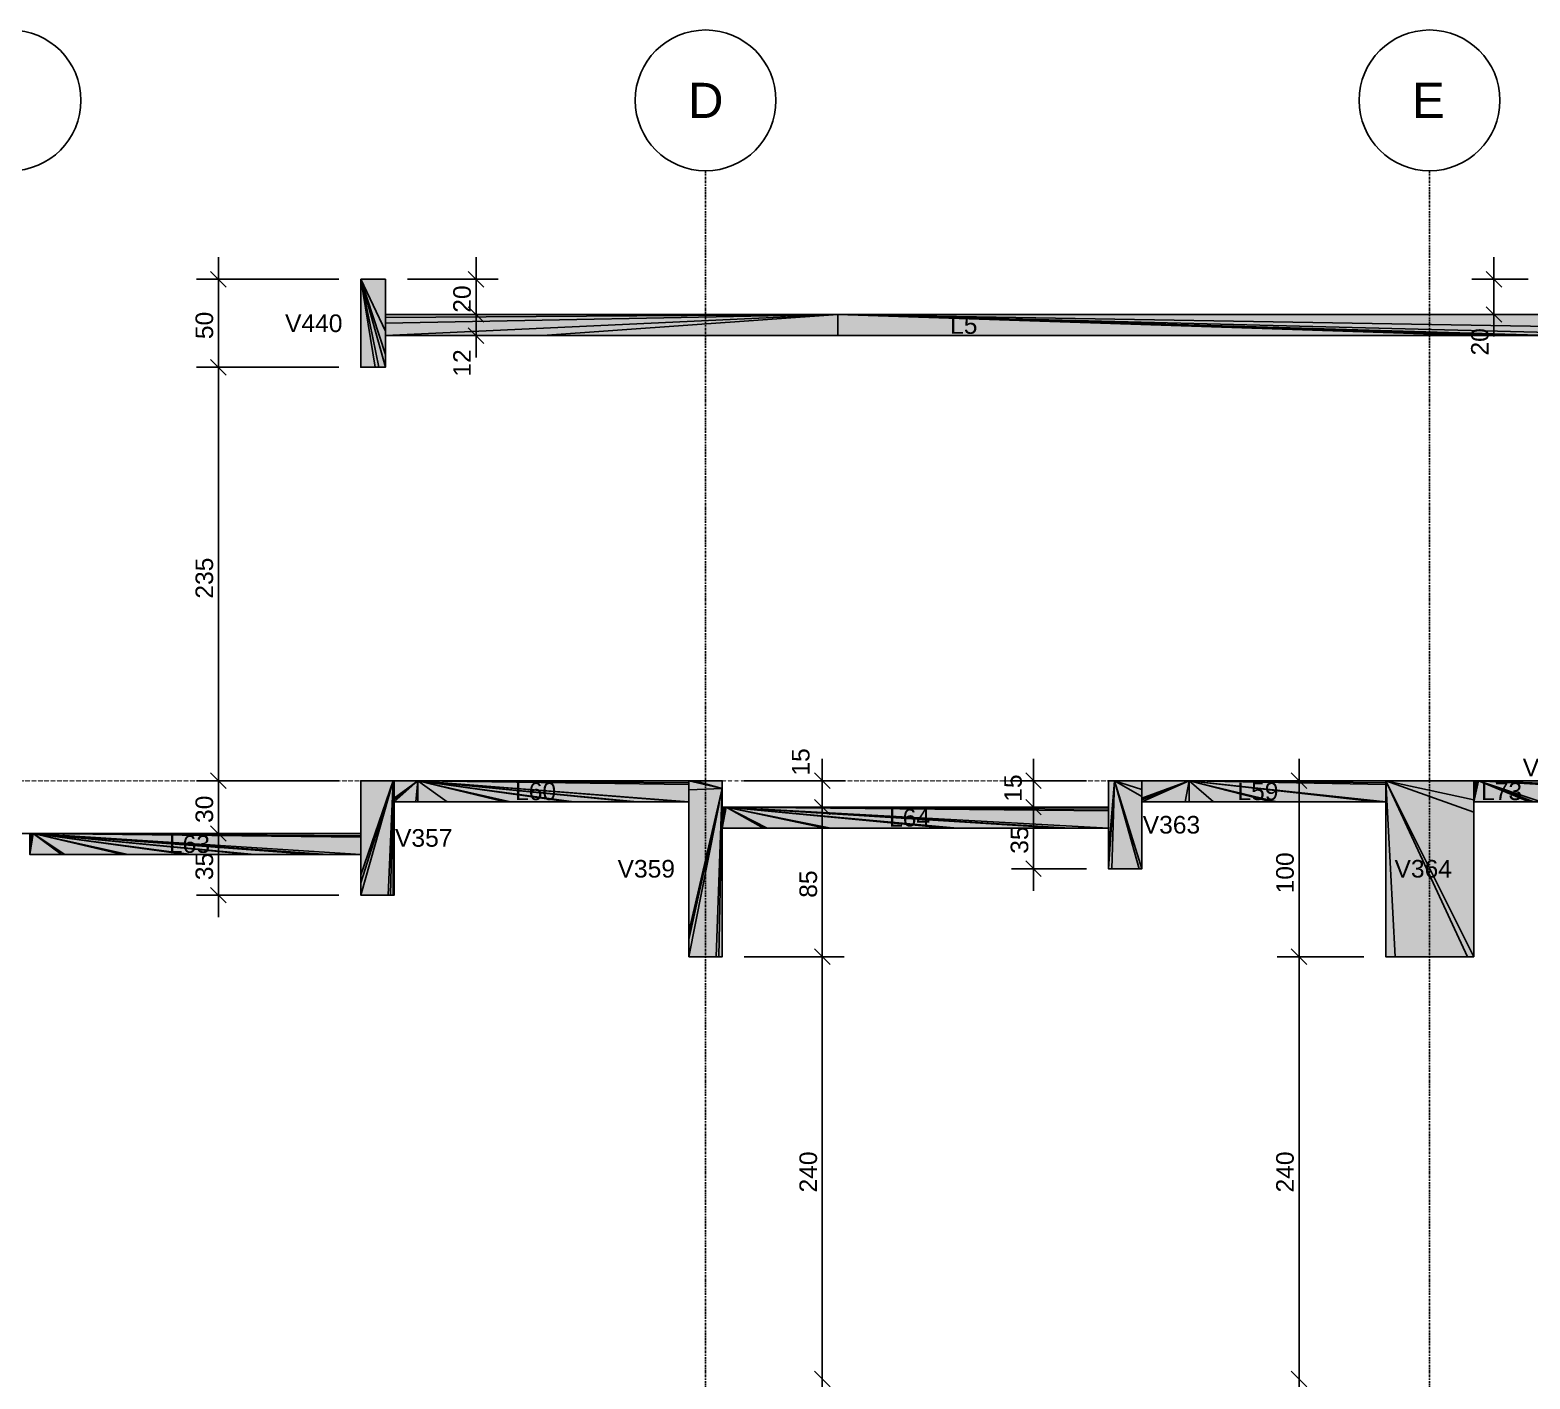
# Model space of a CAD drawing. Extents: x 37185 to 43130, y -8131 to -3926.
# Drawn here: x 41322 to 41891, y -5858 to -5347 of the extents above; entities that cross this region are included whole.
import ezdxf

# ---------------------------------------------------------------- set-up
doc = ezdxf.new("R2010")
doc.units = 0
doc.header["$MEASUREMENT"] = 0
doc.linetypes.add('ESTILO_TQS_0002', pattern=[0.4, 0.1, -0.3])
doc.linetypes.add('ESTILO_TQS_0004', pattern=[1.12, 0.5, -0.2, 0.01, -0.2, 0.01, -0.2])
for name, color, linetype in [('50', 5, 'CONTINUOUS'), ('51', 5, 'CONTINUOUS'), ('52', 3, 'CONTINUOUS'), ('67', 7, 'CONTINUOUS'), ('70', 160, 'CONTINUOUS'), ('74', 2, 'CONTINUOUS'), ('75', 9, 'CONTINUOUS'), ('96', 252, 'CONTINUOUS')]:
    doc.layers.add(name, color=color, linetype=linetype)
doc.styles.add('TQS_ARIAL', font='arial.ttf')

msp = doc.modelspace()

# ---------------------------------------------------------------- linework, layer by layer
at = {"layer": '50', "linetype": 'Continuous'}
for centre in [(41314.86, -5373.25), (41578.2, -5373.25), (41852.53, -5373.25)]:
    msp.add_circle(centre, 26.67, dxfattribs=at)
at = {"layer": '52', "linetype": 'Continuous'}
for points in [[(41447.53, -5441.03), (41447.53, -5474.36)], [(41456.86, -5441.03), (41447.53, -5441.03)], [(41456.86, -5454.36), (41456.86, -5441.03)], [(41898.2, -5454.36), (41628.37, -5454.36), (41456.86, -5454.36)], [(41456.86, -5474.36), (41456.86, -5469.54), (41456.86, -5462.36)], [(41456.86, -5462.36), (41516.35, -5462.36), (41628.37, -5462.36), (41869.47, -5462.36), (41881.13, -5462.36), (41881.33, -5462.36), (41881.72, -5462.36), (41898.2, -5462.36)], [(41447.53, -5474.36), (41453.05, -5474.36), (41454.4, -5474.36), (41456.86, -5474.36)], [(41584.53, -5631.03), (41574.12, -5631.03), (41573.12, -5631.03), (41571.86, -5631.03), (41469.15, -5631.03), (41460.2, -5631.03), (41459.87, -5631.03), (41447.53, -5631.03)], [(41447.53, -5631.03), (41447.53, -5651.03)], [(41584.53, -5641.03), (41584.53, -5633.96), (41584.53, -5631.03)], [(41907.53, -5631.03), (41894.86, -5631.03), (41871.05, -5631.03), (41869.26, -5631.03), (41835.93, -5631.03), (41761.49, -5631.03), (41743.53, -5631.03), (41733.12, -5631.03), (41730.86, -5631.03)], [(41730.86, -5631.03), (41730.86, -5641.03)], [(41460.2, -5674.37), (41460.2, -5639.03)], [(41460.2, -5639.03), (41468.37, -5639.03), (41469.15, -5639.03), (41480.23, -5639.03), (41502.14, -5639.03), (41504.25, -5639.03), (41526.17, -5639.03), (41528.27, -5639.03), (41550.19, -5639.03), (41552.29, -5639.03), (41570.15, -5639.03), (41571.86, -5639.03)], [(41571.86, -5639.03), (41571.86, -5688.3), (41571.86, -5689.97), (41571.86, -5691.2), (41571.86, -5697.7)], [(41730.86, -5641.03), (41586.03, -5641.03), (41584.53, -5641.03)], [(41743.53, -5664.37), (41743.53, -5639.03)], [(41743.53, -5639.03), (41759.92, -5639.03), (41761.49, -5639.03), (41770.66, -5639.03), (41792.57, -5639.03), (41794.68, -5639.03), (41832.31, -5639.03), (41835.93, -5639.03)], [(41835.93, -5639.03), (41835.93, -5697.7)], [(41869.26, -5697.7), (41869.26, -5642.92), (41869.26, -5639.03)], [(41869.26, -5639.03), (41890.22, -5639.03), (41892.04, -5639.03), (41894.86, -5639.03)], [(41584.53, -5697.7), (41584.53, -5649.03)], [(41584.53, -5649.03), (41600.1, -5649.03), (41601.59, -5649.03), (41623.51, -5649.03), (41625.61, -5649.03), (41669.44, -5649.03), (41673.66, -5649.03), (41712.6, -5649.03), (41716.35, -5649.03), (41730.86, -5649.03)], [(41730.86, -5649.03), (41730.86, -5658.42), (41730.86, -5661.06), (41730.86, -5664.37)], [(41447.53, -5651.03), (41323.35, -5651.03), (41322.2, -5651.03), (41298.86, -5651.03), (41067.2, -5651.03)], [(41322.2, -5659.03), (41334.2, -5659.03), (41335.36, -5659.03), (41357.27, -5659.03), (41359.38, -5659.03), (41381.29, -5659.03), (41383.4, -5659.03), (41405.31, -5659.03), (41407.42, -5659.03), (41429.33, -5659.03), (41431.44, -5659.03), (41434.77, -5659.03), (41435.1, -5659.03), (41447.53, -5659.03)], [(41447.53, -5659.03), (41447.53, -5666.64), (41447.53, -5669.76), (41447.53, -5674.37)], [(41730.86, -5664.37), (41732.12, -5664.37), (41742.53, -5664.37), (41743.53, -5664.37)], [(41447.53, -5674.37), (41457.94, -5674.37), (41458.85, -5674.37), (41459.84, -5674.37), (41459.87, -5674.37), (41460.2, -5674.37)], [(41571.86, -5697.7), (41582.27, -5697.7), (41583.27, -5697.7), (41584.53, -5697.7)], [(41835.93, -5697.7), (41839.54, -5697.7), (41866.93, -5697.7), (41869.26, -5697.7)]]:
    msp.add_lwpolyline(points, dxfattribs=at)
at = {"layer": '67', "linetype": 'ESTILO_TQS_0002'}
msp.add_line((40371.27, -5631.03), (42550.03, -5631.03), dxfattribs=at)
at = {"layer": '70', "linetype": 'ESTILO_TQS_0004'}
for p, q in [((41578.2, -5399.92), (41578.2, -6361.7)), ((41852.53, -5399.92), (41852.53, -6361.7))]:
    msp.add_line(p, q, dxfattribs=at)
at = {"layer": '75', "linetype": 'Continuous'}
for p, q in [((41393.59, -5432.7), (41393.59, -5482.7)), ((41491.24, -5432.7), (41491.24, -5462.7)), ((41876.93, -5432.7), (41876.93, -5462.7)), ((41390.64, -5438.09), (41396.53, -5443.98)), ((41488.3, -5438.09), (41494.19, -5443.98)), ((41873.99, -5438.09), (41879.88, -5443.98)), ((41439.2, -5441.03), (41385.25, -5441.03)), ((41447.53, -5441.03), (41447.53, -5441.03)), ((41456.86, -5441.03), (41456.86, -5441.03)), ((41465.2, -5441.03), (41499.58, -5441.03)), ((41889.86, -5441.03), (41868.6, -5441.03)), ((41491.24, -5446.03), (41491.24, -5470.7)), ((41471.15, -5454.36), (41471.15, -5454.36)), ((41471.15, -5454.36), (41471.15, -5454.36)), ((41479.48, -5454.36), (41499.58, -5454.36)), ((41479.48, -5454.36), (41499.58, -5454.36)), ((41488.3, -5451.42), (41494.19, -5457.31)), ((41488.3, -5451.42), (41494.19, -5457.31)), ((41873.81, -5454.36), (41868.6, -5454.36)), ((41873.99, -5451.42), (41879.88, -5457.31)), ((41882.14, -5454.36), (41882.14, -5454.36)), ((41488.3, -5459.42), (41494.19, -5465.31)), ((41393.59, -5466.03), (41393.59, -5639.37)), ((41474.08, -5462.36), (41474.08, -5462.36)), ((41482.41, -5462.36), (41499.58, -5462.36)), ((41390.64, -5471.42), (41396.53, -5477.31)), ((41390.64, -5471.42), (41396.53, -5477.31)), ((41439.2, -5474.36), (41385.25, -5474.36)), ((41439.2, -5474.36), (41385.25, -5474.36)), ((41447.53, -5474.36), (41447.53, -5474.36)), ((41447.53, -5474.36), (41447.53, -5474.36)), ((41393.59, -5622.7), (41393.59, -5659.37)), ((41622.43, -5622.7), (41622.43, -5649.37)), ((41702.47, -5622.7), (41702.47, -5649.37)), ((41803.08, -5622.7), (41803.08, -5706.03)), ((41430.86, -5631.03), (41385.25, -5631.03)), ((41439.2, -5631.03), (41385.25, -5631.03)), ((41390.64, -5628.09), (41396.53, -5633.98)), ((41390.64, -5628.09), (41396.53, -5633.98)), ((41439.2, -5631.03), (41439.2, -5631.03)), ((41447.53, -5631.03), (41447.53, -5631.03)), ((41584.53, -5631.03), (41584.53, -5631.03)), ((41592.86, -5631.03), (41630.76, -5631.03)), ((41619.49, -5628.09), (41625.38, -5633.98)), ((41622.43, -5632.7), (41622.43, -5706.03)), ((41722.53, -5631.03), (41694.14, -5631.03)), ((41699.52, -5628.09), (41705.42, -5633.98)), ((41702.47, -5632.7), (41702.47, -5672.7)), ((41730.86, -5631.03), (41730.86, -5631.03)), ((41812.96, -5631.03), (41794.75, -5631.03)), ((41800.14, -5628.09), (41806.03, -5633.98)), ((41821.29, -5631.03), (41821.29, -5631.03)), ((41619.49, -5638.09), (41625.38, -5643.98)), ((41619.49, -5638.09), (41625.38, -5643.98)), ((41699.52, -5638.09), (41705.42, -5643.98)), ((41699.52, -5638.09), (41705.42, -5643.98)), ((41393.59, -5642.7), (41393.59, -5682.7)), ((41603.12, -5641.03), (41603.12, -5641.03)), ((41603.12, -5641.03), (41603.12, -5641.03)), ((41611.45, -5641.03), (41630.76, -5641.03)), ((41611.45, -5641.03), (41630.76, -5641.03)), ((41712.38, -5641.03), (41694.14, -5641.03)), ((41712.38, -5641.03), (41694.14, -5641.03)), ((41720.71, -5641.03), (41720.71, -5641.03)), ((41720.71, -5641.03), (41720.71, -5641.03)), ((41390.64, -5648.09), (41396.53, -5653.98)), ((41390.64, -5648.09), (41396.53, -5653.98)), ((41421.01, -5651.03), (41385.25, -5651.03)), ((41421.01, -5651.03), (41385.25, -5651.03)), ((41429.34, -5651.03), (41429.34, -5651.03)), ((41429.34, -5651.03), (41429.34, -5651.03)), ((41722.53, -5664.37), (41694.14, -5664.37)), ((41699.52, -5661.42), (41705.42, -5667.31)), ((41730.86, -5664.37), (41730.86, -5664.37)), ((41390.64, -5671.42), (41396.53, -5677.31)), ((41439.2, -5674.37), (41385.25, -5674.37)), ((41447.53, -5674.37), (41447.53, -5674.37)), ((41622.43, -5689.37), (41622.43, -5866.03)), ((41803.08, -5689.37), (41803.08, -5866.03)), ((41619.49, -5694.75), (41625.38, -5700.65)), ((41619.49, -5694.75), (41625.38, -5700.65)), ((41800.14, -5694.75), (41806.03, -5700.65)), ((41800.14, -5694.75), (41806.03, -5700.65)), ((41584.53, -5697.7), (41584.53, -5697.7)), ((41584.53, -5697.7), (41584.53, -5697.7)), ((41592.86, -5697.7), (41630.76, -5697.7)), ((41592.86, -5697.7), (41630.76, -5697.7)), ((41827.6, -5697.7), (41794.75, -5697.7)), ((41827.6, -5697.7), (41794.75, -5697.7)), ((41835.93, -5697.7), (41835.93, -5697.7)), ((41835.93, -5697.7), (41835.93, -5697.7)), ((41622.43, -5849.37), (41622.43, -5899.37)), ((41619.49, -5854.76), (41625.38, -5860.65)), ((41619.49, -5854.76), (41625.38, -5860.65)), ((41800.14, -5854.76), (41806.03, -5860.65))]:
    msp.add_line(p, q, dxfattribs=at)
at = {"layer": '96', "linetype": 'Continuous'}
for points in [[(41447.53, -5441.03), (41447.53, -5474.36), (41453.05, -5474.36), (41447.53, -5441.03)], [(41447.53, -5441.03), (41453.05, -5474.36), (41454.4, -5474.36), (41447.53, -5441.03)], [(41447.53, -5441.03), (41454.4, -5474.36), (41456.86, -5474.36), (41447.53, -5441.03)], [(41447.53, -5441.03), (41456.86, -5474.36), (41456.86, -5469.54), (41447.53, -5441.03)], [(41447.53, -5441.03), (41456.86, -5469.54), (41456.86, -5460.75), (41447.53, -5441.03)], [(41447.53, -5441.03), (41456.86, -5460.75), (41456.86, -5441.03), (41447.53, -5441.03)], [(41628.37, -5454.36), (41456.86, -5454.36), (41456.86, -5455.52), (41628.37, -5454.36)], [(41628.37, -5454.36), (41456.86, -5455.52), (41456.86, -5457.63), (41628.37, -5454.36)], [(41628.37, -5454.36), (41456.86, -5457.63), (41456.86, -5462.36), (41628.37, -5454.36)], [(41628.37, -5454.36), (41456.86, -5462.36), (41516.35, -5462.36), (41628.37, -5454.36)], [(41628.37, -5454.36), (41516.35, -5462.36), (41628.37, -5462.36), (41628.37, -5454.36)], [(41628.37, -5454.36), (41628.37, -5462.36), (41869.47, -5462.36), (41628.37, -5454.36)], [(41628.37, -5454.36), (41869.47, -5462.36), (41881.13, -5462.36), (41628.37, -5454.36)], [(41628.37, -5454.36), (41881.13, -5462.36), (41881.33, -5462.36), (41628.37, -5454.36)], [(41628.37, -5454.36), (41881.33, -5462.36), (41881.72, -5462.36), (41628.37, -5454.36)], [(41628.37, -5454.36), (41881.72, -5462.36), (41898.2, -5462.36), (41628.37, -5454.36)], [(41628.37, -5454.36), (41898.2, -5462.36), (41898.2, -5461.21), (41628.37, -5454.36)], [(41628.37, -5454.36), (41898.2, -5461.21), (41898.2, -5458.87), (41628.37, -5454.36)], [(41628.37, -5454.36), (41898.2, -5458.87), (41898.2, -5454.36), (41628.37, -5454.36)], [(41459.87, -5631.03), (41447.53, -5631.03), (41447.53, -5666.64), (41459.87, -5631.03)], [(41459.87, -5631.03), (41447.53, -5666.64), (41447.53, -5669.76), (41459.87, -5631.03)], [(41459.87, -5631.03), (41447.53, -5669.76), (41447.53, -5674.37), (41459.87, -5631.03)], [(41459.87, -5631.03), (41447.53, -5674.37), (41457.94, -5674.37), (41459.87, -5631.03)], [(41459.87, -5631.03), (41457.94, -5674.37), (41458.85, -5674.37), (41459.87, -5631.03)], [(41459.87, -5631.03), (41458.85, -5674.37), (41459.84, -5674.37), (41459.87, -5631.03)], [(41459.87, -5631.03), (41459.84, -5674.37), (41459.87, -5674.37), (41459.87, -5631.03)], [(41459.87, -5631.03), (41459.87, -5674.37), (41460.2, -5674.37), (41459.87, -5631.03)], [(41459.87, -5631.03), (41460.2, -5674.37), (41460.2, -5638.76), (41459.87, -5631.03)], [(41459.87, -5631.03), (41460.2, -5638.76), (41460.2, -5635.33), (41459.87, -5631.03)], [(41459.87, -5631.03), (41460.2, -5635.33), (41460.2, -5631.03), (41459.87, -5631.03)], [(41469.15, -5631.03), (41460.2, -5631.03), (41460.2, -5637.61), (41469.15, -5631.03)], [(41469.15, -5631.03), (41460.2, -5637.61), (41460.2, -5638.24), (41469.15, -5631.03)], [(41469.15, -5631.03), (41460.2, -5638.24), (41460.2, -5639.03), (41469.15, -5631.03)], [(41469.15, -5631.03), (41460.2, -5639.03), (41468.37, -5639.03), (41469.15, -5631.03)], [(41469.15, -5631.03), (41468.37, -5639.03), (41469.15, -5639.03), (41469.15, -5631.03)], [(41469.15, -5631.03), (41469.15, -5639.03), (41480.23, -5639.03), (41469.15, -5631.03)], [(41469.15, -5631.03), (41480.23, -5639.03), (41502.14, -5639.03), (41469.15, -5631.03)], [(41469.15, -5631.03), (41502.14, -5639.03), (41504.25, -5639.03), (41469.15, -5631.03)], [(41469.15, -5631.03), (41504.25, -5639.03), (41526.17, -5639.03), (41469.15, -5631.03)], [(41469.15, -5631.03), (41526.17, -5639.03), (41528.27, -5639.03), (41469.15, -5631.03)], [(41469.15, -5631.03), (41528.27, -5639.03), (41550.19, -5639.03), (41469.15, -5631.03)], [(41469.15, -5631.03), (41550.19, -5639.03), (41552.29, -5639.03), (41469.15, -5631.03)], [(41469.15, -5631.03), (41552.29, -5639.03), (41570.15, -5639.03), (41469.15, -5631.03)], [(41469.15, -5631.03), (41570.15, -5639.03), (41571.86, -5639.03), (41469.15, -5631.03)], [(41469.15, -5631.03), (41571.86, -5639.03), (41571.86, -5632.46), (41469.15, -5631.03)], [(41469.15, -5631.03), (41571.86, -5632.46), (41571.86, -5631.83), (41469.15, -5631.03)], [(41469.15, -5631.03), (41571.86, -5631.83), (41571.86, -5631.03), (41469.15, -5631.03)], [(41584.53, -5633.96), (41573.12, -5631.03), (41571.86, -5631.03), (41584.53, -5633.96)], [(41584.53, -5633.96), (41571.86, -5631.03), (41571.86, -5634.51), (41584.53, -5633.96)], [(41584.53, -5633.96), (41574.12, -5631.03), (41573.12, -5631.03), (41584.53, -5633.96)], [(41584.53, -5633.96), (41584.53, -5631.03), (41574.12, -5631.03), (41584.53, -5633.96)], [(41733.12, -5631.03), (41730.86, -5631.03), (41730.86, -5658.42), (41733.12, -5631.03)], [(41733.12, -5631.03), (41730.86, -5658.42), (41730.86, -5661.06), (41733.12, -5631.03)], [(41733.12, -5631.03), (41730.86, -5661.06), (41730.86, -5664.37), (41733.12, -5631.03)], [(41733.12, -5631.03), (41730.86, -5664.37), (41732.12, -5664.37), (41733.12, -5631.03)], [(41733.12, -5631.03), (41732.12, -5664.37), (41742.53, -5664.37), (41733.12, -5631.03)], [(41733.12, -5631.03), (41742.53, -5664.37), (41743.53, -5664.37), (41733.12, -5631.03)], [(41733.12, -5631.03), (41743.53, -5664.37), (41743.53, -5636.97), (41733.12, -5631.03)], [(41733.12, -5631.03), (41743.53, -5636.97), (41743.53, -5634.34), (41733.12, -5631.03)], [(41733.12, -5631.03), (41743.53, -5634.34), (41743.53, -5631.03), (41733.12, -5631.03)], [(41761.49, -5631.03), (41743.53, -5631.03), (41743.53, -5637.61), (41761.49, -5631.03)], [(41761.49, -5631.03), (41743.53, -5637.61), (41743.53, -5638.24), (41761.49, -5631.03)], [(41761.49, -5631.03), (41743.53, -5638.24), (41743.53, -5639.03), (41761.49, -5631.03)], [(41761.49, -5631.03), (41743.53, -5639.03), (41759.92, -5639.03), (41761.49, -5631.03)], [(41761.49, -5631.03), (41759.92, -5639.03), (41761.49, -5639.03), (41761.49, -5631.03)], [(41761.49, -5631.03), (41761.49, -5639.03), (41770.66, -5639.03), (41761.49, -5631.03)], [(41761.49, -5631.03), (41770.66, -5639.03), (41792.57, -5639.03), (41761.49, -5631.03)], [(41761.49, -5631.03), (41792.57, -5639.03), (41794.68, -5639.03), (41761.49, -5631.03)], [(41761.49, -5631.03), (41794.68, -5639.03), (41832.31, -5639.03), (41761.49, -5631.03)], [(41761.49, -5631.03), (41832.31, -5639.03), (41835.93, -5639.03), (41761.49, -5631.03)], [(41761.49, -5631.03), (41835.93, -5639.03), (41835.93, -5632.46), (41761.49, -5631.03)], [(41761.49, -5631.03), (41835.93, -5632.46), (41835.93, -5631.87), (41761.49, -5631.03)], [(41761.49, -5631.03), (41835.93, -5631.87), (41835.93, -5631.03), (41761.49, -5631.03)], [(41835.93, -5631.03), (41835.93, -5697.7), (41839.54, -5697.7), (41835.93, -5631.03)], [(41835.93, -5631.03), (41839.54, -5697.7), (41866.93, -5697.7), (41835.93, -5631.03)], [(41835.93, -5631.03), (41866.93, -5697.7), (41869.26, -5697.7), (41835.93, -5631.03)], [(41835.93, -5631.03), (41869.26, -5697.7), (41869.26, -5642.92), (41835.93, -5631.03)], [(41835.93, -5631.03), (41869.26, -5642.92), (41869.26, -5638.25), (41835.93, -5631.03)], [(41835.93, -5631.03), (41869.26, -5638.25), (41869.26, -5631.03), (41835.93, -5631.03)], [(41871.05, -5631.03), (41869.26, -5631.03), (41869.26, -5637.61), (41871.05, -5631.03)], [(41871.05, -5631.03), (41869.26, -5637.61), (41869.26, -5638.17), (41871.05, -5631.03)], [(41871.05, -5631.03), (41869.26, -5638.17), (41869.26, -5639.03), (41871.05, -5631.03)], [(41871.05, -5631.03), (41869.26, -5639.03), (41890.22, -5639.03), (41871.05, -5631.03)], [(41871.05, -5631.03), (41890.22, -5639.03), (41892.04, -5639.03), (41871.05, -5631.03)], [(41871.05, -5631.03), (41892.04, -5639.03), (41894.86, -5639.03), (41871.05, -5631.03)], [(41871.05, -5631.03), (41894.86, -5639.03), (41894.86, -5632.49), (41871.05, -5631.03)], [(41871.05, -5631.03), (41894.86, -5632.49), (41894.86, -5631.92), (41871.05, -5631.03)], [(41871.05, -5631.03), (41894.86, -5631.92), (41894.86, -5631.03), (41871.05, -5631.03)], [(41584.53, -5633.96), (41571.86, -5634.51), (41571.86, -5688.3), (41584.53, -5633.96)], [(41584.53, -5633.96), (41571.86, -5688.3), (41571.86, -5689.97), (41584.53, -5633.96)], [(41584.53, -5633.96), (41571.86, -5689.97), (41571.86, -5691.2), (41584.53, -5633.96)], [(41584.53, -5633.96), (41571.86, -5691.2), (41571.86, -5697.7), (41584.53, -5633.96)], [(41584.53, -5633.96), (41571.86, -5697.7), (41582.27, -5697.7), (41584.53, -5633.96)], [(41584.53, -5633.96), (41582.27, -5697.7), (41583.27, -5697.7), (41584.53, -5633.96)], [(41584.53, -5633.96), (41583.27, -5697.7), (41584.53, -5697.7), (41584.53, -5633.96)], [(41586.03, -5641.03), (41584.53, -5641.03), (41584.53, -5647.61), (41586.03, -5641.03)], [(41586.03, -5641.03), (41584.53, -5647.61), (41584.53, -5648.24), (41586.03, -5641.03)], [(41586.03, -5641.03), (41584.53, -5648.24), (41584.53, -5649.03), (41586.03, -5641.03)], [(41586.03, -5641.03), (41584.53, -5649.03), (41600.1, -5649.03), (41586.03, -5641.03)], [(41586.03, -5641.03), (41600.1, -5649.03), (41601.59, -5649.03), (41586.03, -5641.03)], [(41586.03, -5641.03), (41601.59, -5649.03), (41623.51, -5649.03), (41586.03, -5641.03)], [(41586.03, -5641.03), (41623.51, -5649.03), (41625.61, -5649.03), (41586.03, -5641.03)], [(41586.03, -5641.03), (41625.61, -5649.03), (41669.44, -5649.03), (41586.03, -5641.03)], [(41586.03, -5641.03), (41669.44, -5649.03), (41673.66, -5649.03), (41586.03, -5641.03)], [(41586.03, -5641.03), (41673.66, -5649.03), (41712.6, -5649.03), (41586.03, -5641.03)], [(41586.03, -5641.03), (41712.6, -5649.03), (41716.35, -5649.03), (41586.03, -5641.03)], [(41586.03, -5641.03), (41716.35, -5649.03), (41730.86, -5649.03), (41586.03, -5641.03)], [(41586.03, -5641.03), (41730.86, -5649.03), (41730.86, -5642.46), (41586.03, -5641.03)], [(41586.03, -5641.03), (41730.86, -5642.46), (41730.86, -5641.83), (41586.03, -5641.03)], [(41586.03, -5641.03), (41730.86, -5641.83), (41730.86, -5641.03), (41586.03, -5641.03)], [(41323.35, -5651.03), (41322.2, -5651.03), (41322.2, -5657.61), (41323.35, -5651.03)], [(41323.35, -5651.03), (41322.2, -5657.61), (41322.2, -5658.24), (41323.35, -5651.03)], [(41323.35, -5651.03), (41322.2, -5658.24), (41322.2, -5659.03), (41323.35, -5651.03)], [(41323.35, -5651.03), (41322.2, -5659.03), (41334.2, -5659.03), (41323.35, -5651.03)], [(41323.35, -5651.03), (41334.2, -5659.03), (41335.36, -5659.03), (41323.35, -5651.03)], [(41323.35, -5651.03), (41335.36, -5659.03), (41357.27, -5659.03), (41323.35, -5651.03)], [(41323.35, -5651.03), (41357.27, -5659.03), (41359.38, -5659.03), (41323.35, -5651.03)], [(41323.35, -5651.03), (41359.38, -5659.03), (41381.29, -5659.03), (41323.35, -5651.03)], [(41323.35, -5651.03), (41381.29, -5659.03), (41383.4, -5659.03), (41323.35, -5651.03)], [(41323.35, -5651.03), (41383.4, -5659.03), (41405.31, -5659.03), (41323.35, -5651.03)], [(41323.35, -5651.03), (41405.31, -5659.03), (41407.42, -5659.03), (41323.35, -5651.03)], [(41323.35, -5651.03), (41407.42, -5659.03), (41429.33, -5659.03), (41323.35, -5651.03)], [(41323.35, -5651.03), (41429.33, -5659.03), (41431.44, -5659.03), (41323.35, -5651.03)], [(41323.35, -5651.03), (41431.44, -5659.03), (41434.77, -5659.03), (41323.35, -5651.03)], [(41323.35, -5651.03), (41434.77, -5659.03), (41435.1, -5659.03), (41323.35, -5651.03)], [(41323.35, -5651.03), (41435.1, -5659.03), (41447.53, -5659.03), (41323.35, -5651.03)], [(41323.35, -5651.03), (41447.53, -5659.03), (41447.53, -5652.46), (41323.35, -5651.03)], [(41323.35, -5651.03), (41447.53, -5652.46), (41447.53, -5651.88), (41323.35, -5651.03)], [(41323.35, -5651.03), (41447.53, -5651.88), (41447.53, -5651.03), (41323.35, -5651.03)]]:
    msp.add_lwpolyline(points, dxfattribs=at)
for points in [[(41447.53, -5441.03), (41447.53, -5474.36), (41453.05, -5474.36)], [(41447.53, -5441.03), (41453.05, -5474.36), (41447.53, -5441.03)], [(41447.53, -5441.03), (41453.05, -5474.36), (41454.4, -5474.36)], [(41447.53, -5441.03), (41454.4, -5474.36), (41447.53, -5441.03)], [(41447.53, -5441.03), (41454.4, -5474.36), (41456.86, -5474.36)], [(41447.53, -5441.03), (41456.86, -5474.36), (41447.53, -5441.03)], [(41447.53, -5441.03), (41456.86, -5474.36), (41456.86, -5469.54)], [(41447.53, -5441.03), (41456.86, -5469.54), (41447.53, -5441.03)], [(41447.53, -5441.03), (41456.86, -5469.54), (41456.86, -5460.75)], [(41447.53, -5441.03), (41456.86, -5460.75), (41447.53, -5441.03)], [(41447.53, -5441.03), (41456.86, -5460.75), (41456.86, -5441.03)], [(41447.53, -5441.03), (41456.86, -5441.03), (41447.53, -5441.03)], [(41628.37, -5454.36), (41456.86, -5454.36), (41456.86, -5455.52)], [(41628.37, -5454.36), (41456.86, -5455.52), (41628.37, -5454.36)], [(41628.37, -5454.36), (41456.86, -5455.52), (41456.86, -5457.63)], [(41628.37, -5454.36), (41456.86, -5457.63), (41628.37, -5454.36)], [(41628.37, -5454.36), (41456.86, -5457.63), (41456.86, -5462.36)], [(41628.37, -5454.36), (41456.86, -5462.36), (41628.37, -5454.36)], [(41628.37, -5454.36), (41456.86, -5462.36), (41516.35, -5462.36)], [(41628.37, -5454.36), (41516.35, -5462.36), (41628.37, -5454.36)], [(41628.37, -5454.36), (41516.35, -5462.36), (41628.37, -5462.36)], [(41628.37, -5454.36), (41628.37, -5462.36), (41628.37, -5454.36)], [(41628.37, -5454.36), (41628.37, -5462.36), (41869.47, -5462.36)], [(41628.37, -5454.36), (41869.47, -5462.36), (41628.37, -5454.36)], [(41628.37, -5454.36), (41869.47, -5462.36), (41881.13, -5462.36)], [(41628.37, -5454.36), (41881.13, -5462.36), (41628.37, -5454.36)], [(41628.37, -5454.36), (41881.13, -5462.36), (41881.33, -5462.36)], [(41628.37, -5454.36), (41881.33, -5462.36), (41628.37, -5454.36)], [(41628.37, -5454.36), (41881.33, -5462.36), (41881.72, -5462.36)], [(41628.37, -5454.36), (41881.72, -5462.36), (41628.37, -5454.36)], [(41628.37, -5454.36), (41881.72, -5462.36), (41898.2, -5462.36)], [(41628.37, -5454.36), (41898.2, -5462.36), (41628.37, -5454.36)], [(41628.37, -5454.36), (41898.2, -5462.36), (41898.2, -5461.21)], [(41628.37, -5454.36), (41898.2, -5461.21), (41628.37, -5454.36)], [(41628.37, -5454.36), (41898.2, -5461.21), (41898.2, -5458.87)], [(41628.37, -5454.36), (41898.2, -5458.87), (41628.37, -5454.36)], [(41628.37, -5454.36), (41898.2, -5458.87), (41898.2, -5454.36)], [(41628.37, -5454.36), (41898.2, -5454.36), (41628.37, -5454.36)], [(41459.87, -5631.03), (41447.53, -5631.03), (41447.53, -5666.64)], [(41459.87, -5631.03), (41447.53, -5666.64), (41459.87, -5631.03)], [(41459.87, -5631.03), (41447.53, -5666.64), (41447.53, -5669.76)], [(41459.87, -5631.03), (41447.53, -5669.76), (41459.87, -5631.03)], [(41459.87, -5631.03), (41447.53, -5669.76), (41447.53, -5674.37)], [(41459.87, -5631.03), (41447.53, -5674.37), (41459.87, -5631.03)], [(41459.87, -5631.03), (41447.53, -5674.37), (41457.94, -5674.37)], [(41459.87, -5631.03), (41457.94, -5674.37), (41459.87, -5631.03)], [(41459.87, -5631.03), (41457.94, -5674.37), (41458.85, -5674.37)], [(41459.87, -5631.03), (41458.85, -5674.37), (41459.87, -5631.03)], [(41459.87, -5631.03), (41458.85, -5674.37), (41459.84, -5674.37)], [(41459.87, -5631.03), (41459.84, -5674.37), (41459.87, -5631.03)], [(41459.87, -5631.03), (41459.84, -5674.37), (41459.84, -5674.37)], [(41459.87, -5631.03), (41459.84, -5674.37), (41459.87, -5631.03)], [(41459.87, -5631.03), (41459.87, -5674.37), (41460.2, -5674.37)], [(41459.87, -5631.03), (41460.2, -5674.37), (41459.87, -5631.03)], [(41459.87, -5631.03), (41460.2, -5674.37), (41460.2, -5638.76)], [(41459.87, -5631.03), (41460.2, -5638.76), (41459.87, -5631.03)], [(41459.87, -5631.03), (41460.2, -5638.76), (41460.2, -5635.33)], [(41459.87, -5631.03), (41460.2, -5635.33), (41459.87, -5631.03)], [(41459.87, -5631.03), (41460.2, -5635.33), (41460.2, -5631.03)], [(41459.87, -5631.03), (41460.2, -5631.03), (41459.87, -5631.03)], [(41469.15, -5631.03), (41460.2, -5631.03), (41460.2, -5637.61)], [(41469.15, -5631.03), (41460.2, -5637.61), (41469.15, -5631.03)], [(41469.15, -5631.03), (41460.2, -5637.61), (41460.2, -5638.24)], [(41469.15, -5631.03), (41460.2, -5638.24), (41469.15, -5631.03)], [(41469.15, -5631.03), (41460.2, -5638.24), (41460.2, -5639.03)], [(41469.15, -5631.03), (41460.2, -5639.03), (41469.15, -5631.03)], [(41469.15, -5631.03), (41460.2, -5639.03), (41468.37, -5639.03)], [(41469.15, -5631.03), (41468.37, -5639.03), (41469.15, -5631.03)], [(41469.15, -5631.03), (41468.37, -5639.03), (41469.15, -5639.03)], [(41469.15, -5631.03), (41469.15, -5639.03), (41469.15, -5631.03)], [(41469.15, -5631.03), (41469.15, -5639.03), (41480.23, -5639.03)], [(41469.15, -5631.03), (41480.23, -5639.03), (41469.15, -5631.03)], [(41469.15, -5631.03), (41480.23, -5639.03), (41502.14, -5639.03)], [(41469.15, -5631.03), (41502.14, -5639.03), (41469.15, -5631.03)], [(41469.15, -5631.03), (41502.14, -5639.03), (41504.25, -5639.03)], [(41469.15, -5631.03), (41504.25, -5639.03), (41469.15, -5631.03)], [(41469.15, -5631.03), (41504.25, -5639.03), (41526.17, -5639.03)], [(41469.15, -5631.03), (41526.17, -5639.03), (41469.15, -5631.03)], [(41469.15, -5631.03), (41526.17, -5639.03), (41528.27, -5639.03)], [(41469.15, -5631.03), (41528.27, -5639.03), (41469.15, -5631.03)], [(41469.15, -5631.03), (41528.27, -5639.03), (41550.19, -5639.03)], [(41469.15, -5631.03), (41550.19, -5639.03), (41469.15, -5631.03)], [(41469.15, -5631.03), (41550.19, -5639.03), (41552.29, -5639.03)], [(41469.15, -5631.03), (41552.29, -5639.03), (41469.15, -5631.03)], [(41469.15, -5631.03), (41552.29, -5639.03), (41570.15, -5639.03)], [(41469.15, -5631.03), (41570.15, -5639.03), (41469.15, -5631.03)], [(41469.15, -5631.03), (41570.15, -5639.03), (41571.86, -5639.03)], [(41469.15, -5631.03), (41571.86, -5639.03), (41469.15, -5631.03)], [(41469.15, -5631.03), (41571.86, -5639.03), (41571.86, -5632.46)], [(41469.15, -5631.03), (41571.86, -5632.46), (41469.15, -5631.03)], [(41469.15, -5631.03), (41571.86, -5632.46), (41571.86, -5631.83)], [(41469.15, -5631.03), (41571.86, -5631.83), (41469.15, -5631.03)], [(41469.15, -5631.03), (41571.86, -5631.83), (41571.86, -5631.03)], [(41469.15, -5631.03), (41571.86, -5631.03), (41469.15, -5631.03)], [(41584.53, -5633.96), (41573.12, -5631.03), (41571.86, -5631.03)], [(41584.53, -5633.96), (41571.86, -5631.03), (41584.53, -5633.96)], [(41584.53, -5633.96), (41571.86, -5631.03), (41571.86, -5634.51)], [(41584.53, -5633.96), (41574.12, -5631.03), (41573.12, -5631.03)], [(41584.53, -5633.96), (41573.12, -5631.03), (41584.53, -5633.96)], [(41584.53, -5633.96), (41584.53, -5631.03), (41574.12, -5631.03)], [(41584.53, -5633.96), (41574.12, -5631.03), (41584.53, -5633.96)], [(41733.12, -5631.03), (41730.86, -5631.03), (41730.86, -5658.42)], [(41733.12, -5631.03), (41730.86, -5658.42), (41733.12, -5631.03)], [(41733.12, -5631.03), (41730.86, -5658.42), (41730.86, -5661.06)], [(41733.12, -5631.03), (41730.86, -5661.06), (41733.12, -5631.03)], [(41733.12, -5631.03), (41730.86, -5661.06), (41730.86, -5664.37)], [(41733.12, -5631.03), (41730.86, -5664.37), (41733.12, -5631.03)], [(41733.12, -5631.03), (41730.86, -5664.37), (41732.12, -5664.37)], [(41733.12, -5631.03), (41732.12, -5664.37), (41733.12, -5631.03)], [(41733.12, -5631.03), (41732.12, -5664.37), (41742.53, -5664.37)], [(41733.12, -5631.03), (41742.53, -5664.37), (41733.12, -5631.03)], [(41733.12, -5631.03), (41742.53, -5664.37), (41743.53, -5664.37)], [(41733.12, -5631.03), (41743.53, -5664.37), (41733.12, -5631.03)], [(41733.12, -5631.03), (41743.53, -5664.37), (41743.53, -5636.97)], [(41733.12, -5631.03), (41743.53, -5636.97), (41733.12, -5631.03)], [(41733.12, -5631.03), (41743.53, -5636.97), (41743.53, -5634.34)], [(41733.12, -5631.03), (41743.53, -5634.34), (41733.12, -5631.03)], [(41733.12, -5631.03), (41743.53, -5634.34), (41743.53, -5631.03)], [(41733.12, -5631.03), (41743.53, -5631.03), (41733.12, -5631.03)], [(41761.49, -5631.03), (41743.53, -5631.03), (41743.53, -5637.61)], [(41761.49, -5631.03), (41743.53, -5637.61), (41761.49, -5631.03)], [(41761.49, -5631.03), (41743.53, -5637.61), (41743.53, -5638.24)], [(41761.49, -5631.03), (41743.53, -5638.24), (41761.49, -5631.03)], [(41761.49, -5631.03), (41743.53, -5638.24), (41743.53, -5639.03)], [(41761.49, -5631.03), (41743.53, -5639.03), (41761.49, -5631.03)], [(41761.49, -5631.03), (41743.53, -5639.03), (41759.92, -5639.03)], [(41761.49, -5631.03), (41759.92, -5639.03), (41761.49, -5631.03)], [(41761.49, -5631.03), (41759.92, -5639.03), (41761.49, -5639.03)], [(41761.49, -5631.03), (41761.49, -5639.03), (41761.49, -5631.03)], [(41761.49, -5631.03), (41761.49, -5639.03), (41770.66, -5639.03)], [(41761.49, -5631.03), (41770.66, -5639.03), (41761.49, -5631.03)], [(41761.49, -5631.03), (41770.66, -5639.03), (41792.57, -5639.03)], [(41761.49, -5631.03), (41792.57, -5639.03), (41761.49, -5631.03)], [(41761.49, -5631.03), (41792.57, -5639.03), (41794.68, -5639.03)], [(41761.49, -5631.03), (41794.68, -5639.03), (41761.49, -5631.03)], [(41761.49, -5631.03), (41794.68, -5639.03), (41832.31, -5639.03)], [(41761.49, -5631.03), (41832.31, -5639.03), (41761.49, -5631.03)], [(41761.49, -5631.03), (41832.31, -5639.03), (41835.93, -5639.03)], [(41761.49, -5631.03), (41835.93, -5639.03), (41761.49, -5631.03)], [(41761.49, -5631.03), (41835.93, -5639.03), (41835.93, -5632.46)], [(41761.49, -5631.03), (41835.93, -5632.46), (41761.49, -5631.03)], [(41761.49, -5631.03), (41835.93, -5632.46), (41835.93, -5631.87)], [(41761.49, -5631.03), (41835.93, -5631.87), (41761.49, -5631.03)], [(41761.49, -5631.03), (41835.93, -5631.87), (41835.93, -5631.03)], [(41761.49, -5631.03), (41835.93, -5631.03), (41761.49, -5631.03)], [(41835.93, -5631.03), (41835.93, -5697.7), (41839.54, -5697.7)], [(41835.93, -5631.03), (41839.54, -5697.7), (41835.93, -5631.03)], [(41835.93, -5631.03), (41839.54, -5697.7), (41866.93, -5697.7)], [(41835.93, -5631.03), (41866.93, -5697.7), (41835.93, -5631.03)], [(41835.93, -5631.03), (41866.93, -5697.7), (41869.26, -5697.7)], [(41835.93, -5631.03), (41869.26, -5697.7), (41835.93, -5631.03)], [(41835.93, -5631.03), (41869.26, -5697.7), (41869.26, -5642.92)], [(41835.93, -5631.03), (41869.26, -5642.92), (41835.93, -5631.03)], [(41835.93, -5631.03), (41869.26, -5642.92), (41869.26, -5638.25)], [(41835.93, -5631.03), (41869.26, -5638.25), (41835.93, -5631.03)], [(41835.93, -5631.03), (41869.26, -5638.25), (41869.26, -5631.03)], [(41835.93, -5631.03), (41869.26, -5631.03), (41835.93, -5631.03)], [(41871.05, -5631.03), (41869.26, -5631.03), (41869.26, -5637.61)], [(41871.05, -5631.03), (41869.26, -5637.61), (41871.05, -5631.03)], [(41871.05, -5631.03), (41869.26, -5637.61), (41869.26, -5638.17)], [(41871.05, -5631.03), (41869.26, -5638.17), (41871.05, -5631.03)], [(41871.05, -5631.03), (41869.26, -5638.17), (41869.26, -5639.03)], [(41871.05, -5631.03), (41869.26, -5639.03), (41871.05, -5631.03)], [(41871.05, -5631.03), (41869.26, -5639.03), (41890.22, -5639.03)], [(41871.05, -5631.03), (41890.22, -5639.03), (41871.05, -5631.03)], [(41871.05, -5631.03), (41890.22, -5639.03), (41892.04, -5639.03)], [(41871.05, -5631.03), (41892.04, -5639.03), (41871.05, -5631.03)], [(41871.05, -5631.03), (41892.04, -5639.03), (41894.86, -5639.03)], [(41871.05, -5631.03), (41894.86, -5639.03), (41871.05, -5631.03)], [(41871.05, -5631.03), (41894.86, -5639.03), (41894.86, -5632.49)], [(41871.05, -5631.03), (41894.86, -5632.49), (41871.05, -5631.03)], [(41871.05, -5631.03), (41894.86, -5632.49), (41894.86, -5631.92)], [(41871.05, -5631.03), (41894.86, -5631.92), (41871.05, -5631.03)], [(41871.05, -5631.03), (41894.86, -5631.92), (41894.86, -5631.03)], [(41871.05, -5631.03), (41894.86, -5631.03), (41871.05, -5631.03)], [(41584.53, -5633.96), (41571.86, -5634.51), (41584.53, -5633.96)], [(41584.53, -5633.96), (41571.86, -5634.51), (41571.86, -5688.3)], [(41584.53, -5633.96), (41571.86, -5688.3), (41584.53, -5633.96)], [(41584.53, -5633.96), (41571.86, -5688.3), (41571.86, -5689.97)], [(41584.53, -5633.96), (41571.86, -5689.97), (41584.53, -5633.96)], [(41584.53, -5633.96), (41571.86, -5689.97), (41571.86, -5691.2)], [(41584.53, -5633.96), (41571.86, -5691.2), (41584.53, -5633.96)], [(41584.53, -5633.96), (41571.86, -5691.2), (41571.86, -5697.7)], [(41584.53, -5633.96), (41571.86, -5697.7), (41584.53, -5633.96)], [(41584.53, -5633.96), (41571.86, -5697.7), (41582.27, -5697.7)], [(41584.53, -5633.96), (41582.27, -5697.7), (41584.53, -5633.96)], [(41584.53, -5633.96), (41582.27, -5697.7), (41583.27, -5697.7)], [(41584.53, -5633.96), (41583.27, -5697.7), (41584.53, -5633.96)], [(41584.53, -5633.96), (41583.27, -5697.7), (41584.53, -5697.7)], [(41584.53, -5633.96), (41584.53, -5697.7), (41584.53, -5633.96)], [(41586.03, -5641.03), (41584.53, -5641.03), (41584.53, -5647.61)], [(41586.03, -5641.03), (41584.53, -5647.61), (41586.03, -5641.03)], [(41586.03, -5641.03), (41584.53, -5647.61), (41584.53, -5648.24)], [(41586.03, -5641.03), (41584.53, -5648.24), (41586.03, -5641.03)], [(41586.03, -5641.03), (41584.53, -5648.24), (41584.53, -5649.03)], [(41586.03, -5641.03), (41584.53, -5649.03), (41586.03, -5641.03)], [(41586.03, -5641.03), (41584.53, -5649.03), (41600.1, -5649.03)], [(41586.03, -5641.03), (41600.1, -5649.03), (41586.03, -5641.03)], [(41586.03, -5641.03), (41600.1, -5649.03), (41601.59, -5649.03)], [(41586.03, -5641.03), (41601.59, -5649.03), (41586.03, -5641.03)], [(41586.03, -5641.03), (41601.59, -5649.03), (41623.51, -5649.03)], [(41586.03, -5641.03), (41623.51, -5649.03), (41586.03, -5641.03)], [(41586.03, -5641.03), (41623.51, -5649.03), (41625.61, -5649.03)], [(41586.03, -5641.03), (41625.61, -5649.03), (41586.03, -5641.03)], [(41586.03, -5641.03), (41625.61, -5649.03), (41669.44, -5649.03)], [(41586.03, -5641.03), (41669.44, -5649.03), (41586.03, -5641.03)], [(41586.03, -5641.03), (41669.44, -5649.03), (41673.66, -5649.03)], [(41586.03, -5641.03), (41673.66, -5649.03), (41586.03, -5641.03)], [(41586.03, -5641.03), (41673.66, -5649.03), (41712.6, -5649.03)], [(41586.03, -5641.03), (41712.6, -5649.03), (41586.03, -5641.03)], [(41586.03, -5641.03), (41712.6, -5649.03), (41716.35, -5649.03)], [(41586.03, -5641.03), (41716.35, -5649.03), (41586.03, -5641.03)], [(41586.03, -5641.03), (41716.35, -5649.03), (41730.86, -5649.03)], [(41586.03, -5641.03), (41730.86, -5649.03), (41586.03, -5641.03)], [(41586.03, -5641.03), (41730.86, -5649.03), (41730.86, -5642.46)], [(41586.03, -5641.03), (41730.86, -5642.46), (41586.03, -5641.03)], [(41586.03, -5641.03), (41730.86, -5642.46), (41730.86, -5641.83)], [(41586.03, -5641.03), (41730.86, -5641.83), (41586.03, -5641.03)], [(41586.03, -5641.03), (41730.86, -5641.83), (41730.86, -5641.03)], [(41586.03, -5641.03), (41730.86, -5641.03), (41586.03, -5641.03)], [(41323.35, -5651.03), (41322.2, -5651.03), (41322.2, -5657.61)], [(41323.35, -5651.03), (41322.2, -5657.61), (41323.35, -5651.03)], [(41323.35, -5651.03), (41322.2, -5657.61), (41322.2, -5658.24)], [(41323.35, -5651.03), (41322.2, -5658.24), (41323.35, -5651.03)], [(41323.35, -5651.03), (41322.2, -5658.24), (41322.2, -5659.03)], [(41323.35, -5651.03), (41322.2, -5659.03), (41323.35, -5651.03)], [(41323.35, -5651.03), (41322.2, -5659.03), (41334.2, -5659.03)], [(41323.35, -5651.03), (41334.2, -5659.03), (41323.35, -5651.03)], [(41323.35, -5651.03), (41334.2, -5659.03), (41335.36, -5659.03)], [(41323.35, -5651.03), (41335.36, -5659.03), (41323.35, -5651.03)], [(41323.35, -5651.03), (41335.36, -5659.03), (41357.27, -5659.03)], [(41323.35, -5651.03), (41357.27, -5659.03), (41323.35, -5651.03)], [(41323.35, -5651.03), (41357.27, -5659.03), (41359.38, -5659.03)], [(41323.35, -5651.03), (41359.38, -5659.03), (41323.35, -5651.03)], [(41323.35, -5651.03), (41359.38, -5659.03), (41381.29, -5659.03)], [(41323.35, -5651.03), (41381.29, -5659.03), (41323.35, -5651.03)], [(41323.35, -5651.03), (41381.29, -5659.03), (41383.4, -5659.03)], [(41323.35, -5651.03), (41383.4, -5659.03), (41323.35, -5651.03)], [(41323.35, -5651.03), (41383.4, -5659.03), (41405.31, -5659.03)], [(41323.35, -5651.03), (41405.31, -5659.03), (41323.35, -5651.03)], [(41323.35, -5651.03), (41405.31, -5659.03), (41407.42, -5659.03)], [(41323.35, -5651.03), (41407.42, -5659.03), (41323.35, -5651.03)], [(41323.35, -5651.03), (41407.42, -5659.03), (41429.33, -5659.03)], [(41323.35, -5651.03), (41429.33, -5659.03), (41323.35, -5651.03)], [(41323.35, -5651.03), (41429.33, -5659.03), (41431.44, -5659.03)], [(41323.35, -5651.03), (41431.44, -5659.03), (41323.35, -5651.03)], [(41323.35, -5651.03), (41431.44, -5659.03), (41434.77, -5659.03)], [(41323.35, -5651.03), (41434.77, -5659.03), (41323.35, -5651.03)], [(41323.35, -5651.03), (41434.77, -5659.03), (41435.1, -5659.03)], [(41323.35, -5651.03), (41435.1, -5659.03), (41323.35, -5651.03)], [(41323.35, -5651.03), (41435.1, -5659.03), (41447.53, -5659.03)], [(41323.35, -5651.03), (41447.53, -5659.03), (41323.35, -5651.03)], [(41323.35, -5651.03), (41447.53, -5659.03), (41447.53, -5652.46)], [(41323.35, -5651.03), (41447.53, -5652.46), (41323.35, -5651.03)], [(41323.35, -5651.03), (41447.53, -5652.46), (41447.53, -5651.88)], [(41323.35, -5651.03), (41447.53, -5651.88), (41323.35, -5651.03)], [(41323.35, -5651.03), (41447.53, -5651.88), (41447.53, -5651.03)], [(41323.35, -5651.03), (41447.53, -5651.03), (41323.35, -5651.03)]]:
    msp.add_solid(points, dxfattribs=at)

# ---------------------------------------------------------------- texts
at = {"layer": '51', "linetype": 'Continuous', "style": 'TQS_ARIAL'}
for s, p in [('D', (41571.53, -5379.92)), ('E', (41845.86, -5379.92))]:
    msp.add_text(s, height=13.33, dxfattribs=at).set_placement(p)
at = {"layer": '74', "linetype": 'Continuous', "style": 'TQS_ARIAL'}
for s, p in [('V440', (41418.86, -5461.03)), ('L5', (41670.86, -5461.7)), ('V368', (41887.86, -5629.37)), ('L60', (41506.03, -5638.37)), ('L59', (41779.73, -5638.37)), ('L73', (41872.06, -5638.37)), ('L64', (41647.7, -5648.37)), ('V357', (41460.53, -5656.03)), ('V363', (41743.86, -5651.03)), ('L63', (41374.86, -5658.37)), ('V359', (41544.86, -5667.7)), ('V364', (41839.26, -5667.7))]:
    msp.add_text(s, height=6.667, dxfattribs=at).set_placement(p)
at = {"layer": '75', "linetype": 'Continuous', "style": 'TQS_ARIAL'}
for s, p in [('20', (41489.24, -5453.7)), ('50', (41391.59, -5463.7)), ('20', (41874.93, -5469.92)), ('12', (41489.24, -5477.92)), ('235', (41391.59, -5562.03)), ('15', (41617.58, -5629.09)), ('15', (41698.02, -5638.99)), ('30', (41391.59, -5647.03)), ('35', (41700.47, -5658.7)), ('35', (41391.59, -5668.7)), ('100', (41801.08, -5673.7)), ('85', (41620.43, -5675.37)), ('240', (41620.43, -5787.03)), ('240', (41801.08, -5787.03))]:
    msp.add_text(s, height=6.667, rotation=90, dxfattribs=at).set_placement(p)

doc.saveas('drawing.dxf')
